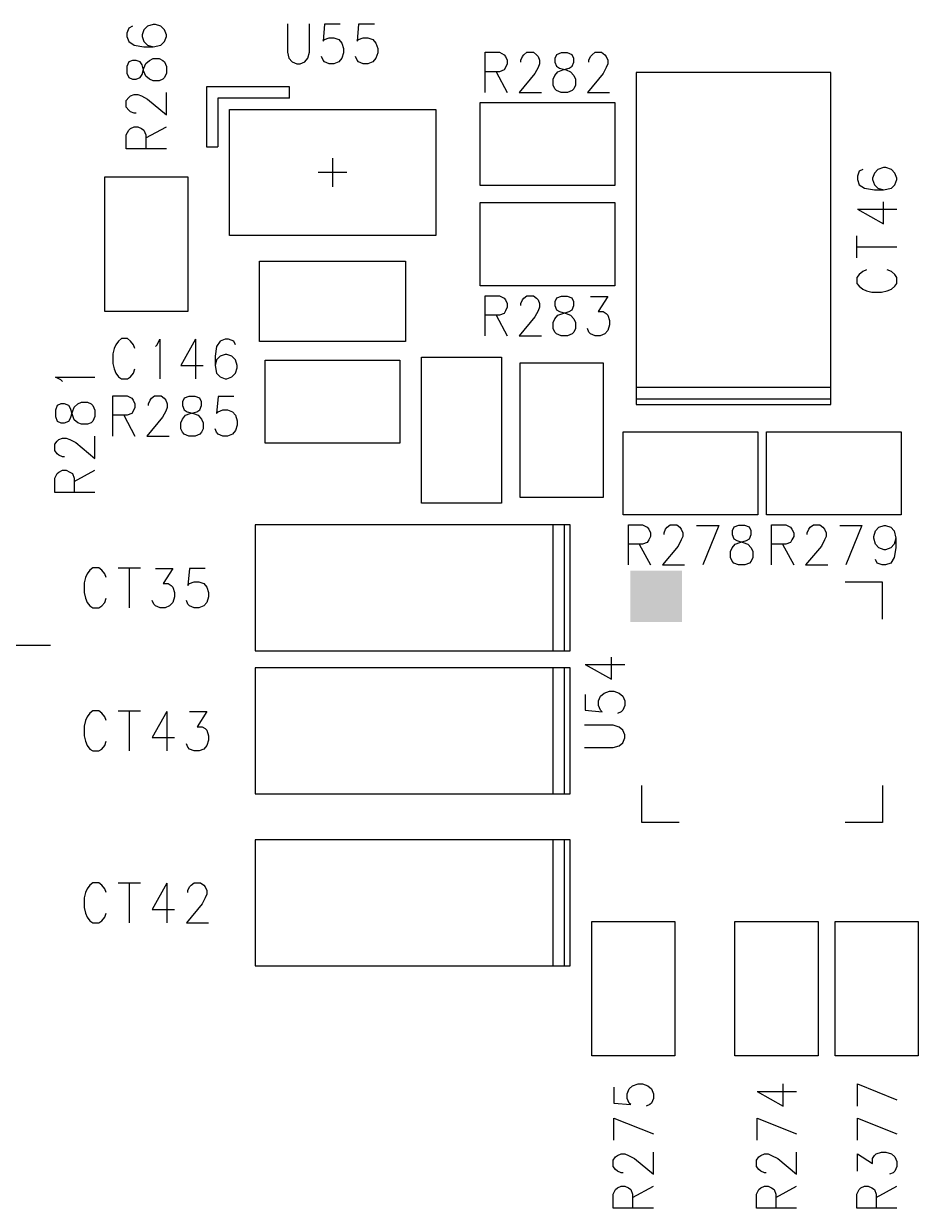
# Model space of a CAD drawing. Extents: x 295 to 953, y 10 to 290.
# Drawn here: x 628.99 to 654.76, y 162.41 to 196.54 of the extents above; entities that cross this region are included whole.
import ezdxf

# ---------------------------------------------------------------- set-up
doc = ezdxf.new("R2010")
doc.units = 0
doc.header["$LTSCALE"] = 5
doc.header["$MEASUREMENT"] = 0
doc.layers.add('13_C-SILK_GBR', color=7, linetype='CONTINUOUS')

msp = doc.modelspace()

# ---------------------------------------------------------------- linework, layer by layer
at = {"layer": '13_C-SILK_GBR'}
for p, q in [((632.019, 196.415), (631.968, 196.268)), ((631.968, 196.268), (631.968, 196.172)), ((632.125, 196.466), (632.019, 196.415)), ((632.458, 196.363), (632.405, 196.217)), ((632.562, 196.466), (632.458, 196.363)), ((632.721, 196.517), (632.562, 196.466)), ((632.79, 196.517), (632.721, 196.517)), ((632.948, 196.466), (632.79, 196.517)), ((633.052, 196.363), (632.948, 196.466)), ((633.105, 196.217), (633.052, 196.363)), ((636.59, 196.54), (636.59, 195.718)), ((637.227, 195.718), (637.227, 196.54)), ((637.661, 196.522), (637.616, 196.032)), ((638.113, 196.522), (637.661, 196.522)), ((638.642, 196.522), (638.598, 196.032)), ((639.095, 196.522), (638.642, 196.522)), ((631.968, 196.172), (632.019, 196.025)), ((632.019, 196.025), (632.178, 195.923)), ((632.178, 195.923), (632.458, 195.878)), ((632.405, 196.217), (632.405, 196.172)), ((632.405, 196.172), (632.458, 196.025)), ((632.458, 196.025), (632.562, 195.923)), ((632.562, 195.923), (632.721, 195.878)), ((632.721, 195.878), (632.948, 195.923)), ((632.948, 195.923), (633.052, 196.025)), ((633.052, 196.025), (633.105, 196.172)), ((633.105, 196.172), (633.105, 196.217)), ((637.616, 196.032), (637.661, 196.085)), ((637.661, 196.085), (637.794, 196.137)), ((637.794, 196.137), (637.928, 196.137)), ((637.928, 196.137), (638.068, 196.085)), ((638.068, 196.085), (638.157, 195.981)), ((638.157, 195.981), (638.209, 195.822)), ((638.598, 196.032), (638.642, 196.085)), ((638.642, 196.085), (638.776, 196.137)), ((638.776, 196.137), (638.91, 196.137)), ((638.91, 196.137), (639.05, 196.085)), ((639.05, 196.085), (639.139, 195.981)), ((639.139, 195.981), (639.19, 195.822)), ((632.458, 195.878), (632.721, 195.878)), ((636.59, 195.718), (636.634, 195.542)), ((637.176, 195.542), (637.227, 195.718)), ((637.616, 195.491), (637.572, 195.595)), ((638.209, 195.7), (638.157, 195.542)), ((638.209, 195.822), (638.209, 195.7)), ((638.598, 195.491), (638.553, 195.595)), ((639.19, 195.7), (639.139, 195.542)), ((639.19, 195.822), (639.19, 195.7)), ((642.286, 194.56), (642.286, 195.715)), ((642.286, 195.715), (642.695, 195.715)), ((642.695, 195.715), (642.829, 195.646)), ((642.829, 195.646), (642.873, 195.593)), ((642.873, 195.593), (642.924, 195.487)), ((643.312, 195.487), (643.357, 195.593)), ((643.357, 195.593), (643.401, 195.646)), ((643.401, 195.646), (643.49, 195.715)), ((643.49, 195.715), (643.677, 195.715)), ((643.677, 195.715), (643.766, 195.646)), ((643.766, 195.646), (643.81, 195.593)), ((643.81, 195.593), (643.855, 195.487)), ((644.338, 195.646), (644.294, 195.54)), ((644.472, 195.697), (644.338, 195.646)), ((644.658, 195.697), (644.472, 195.697)), ((644.792, 195.646), (644.658, 195.697)), ((644.837, 195.54), (644.792, 195.646)), ((645.275, 195.487), (645.32, 195.593)), ((645.32, 195.593), (645.365, 195.646)), ((645.365, 195.646), (645.454, 195.715)), ((645.454, 195.715), (645.64, 195.715)), ((645.64, 195.715), (645.729, 195.646)), ((645.729, 195.646), (645.774, 195.593)), ((645.774, 195.593), (645.818, 195.487)), ((632.019, 195.439), (631.968, 195.306)), ((631.968, 195.306), (631.968, 195.119)), ((632.125, 195.484), (632.019, 195.439)), ((632.231, 195.484), (632.125, 195.484)), ((632.353, 195.439), (632.231, 195.484)), ((632.405, 195.35), (632.353, 195.439)), ((632.458, 195.166), (632.405, 195.35)), ((632.405, 195.075), (632.458, 195.261)), ((632.458, 195.261), (632.509, 195.395)), ((632.509, 195.395), (632.615, 195.484)), ((632.615, 195.484), (632.721, 195.535)), ((632.721, 195.535), (632.896, 195.535)), ((632.896, 195.535), (632.999, 195.484)), ((632.999, 195.484), (633.052, 195.439)), ((633.052, 195.439), (633.105, 195.306)), ((633.105, 195.306), (633.105, 195.119)), ((636.634, 195.542), (636.724, 195.438)), ((636.724, 195.438), (636.864, 195.385)), ((636.864, 195.385), (636.953, 195.385)), ((636.953, 195.385), (637.087, 195.438)), ((637.087, 195.438), (637.176, 195.542)), ((637.661, 195.438), (637.616, 195.491)), ((637.794, 195.385), (637.661, 195.438)), ((637.928, 195.385), (637.794, 195.385)), ((638.068, 195.438), (637.928, 195.385)), ((638.157, 195.542), (638.068, 195.438)), ((638.642, 195.438), (638.598, 195.491)), ((638.776, 195.385), (638.642, 195.438)), ((638.91, 195.385), (638.776, 195.385)), ((639.05, 195.438), (638.91, 195.385)), ((639.139, 195.542), (639.05, 195.438)), ((642.873, 195.278), (642.829, 195.207)), ((642.924, 195.382), (642.873, 195.278)), ((642.924, 195.487), (642.924, 195.382)), ((643.312, 195.435), (643.312, 195.487)), ((643.81, 195.278), (643.721, 195.103)), ((643.855, 195.382), (643.81, 195.278)), ((643.855, 195.487), (643.855, 195.382)), ((644.294, 195.54), (644.294, 195.435)), ((644.294, 195.435), (644.338, 195.312)), ((644.338, 195.312), (644.427, 195.26)), ((644.427, 195.26), (644.614, 195.207)), ((644.518, 195.207), (644.703, 195.26)), ((644.703, 195.26), (644.792, 195.312)), ((644.792, 195.312), (644.837, 195.435)), ((644.837, 195.435), (644.837, 195.54)), ((645.275, 195.435), (645.275, 195.487)), ((645.774, 195.278), (645.685, 195.103)), ((645.818, 195.382), (645.774, 195.278)), ((645.818, 195.487), (645.818, 195.382)), ((631.968, 195.119), (632.019, 194.986)), ((632.019, 194.986), (632.125, 194.941)), ((632.125, 194.941), (632.231, 194.941)), ((632.231, 194.941), (632.353, 194.986)), ((632.353, 194.986), (632.405, 195.075)), ((632.509, 195.03), (632.458, 195.166)), ((632.615, 194.941), (632.509, 195.03)), ((632.721, 194.897), (632.615, 194.941)), ((632.896, 194.897), (632.721, 194.897)), ((632.999, 194.941), (632.896, 194.897)), ((633.052, 194.986), (632.999, 194.941)), ((633.105, 195.119), (633.052, 194.986)), ((642.695, 195.156), (642.286, 195.156)), ((642.599, 195.156), (642.924, 194.56)), ((642.829, 195.207), (642.695, 195.156)), ((643.721, 195.103), (643.267, 194.56)), ((644.249, 194.944), (644.294, 195.05)), ((644.249, 194.77), (644.249, 194.944)), ((644.294, 195.05), (644.383, 195.156)), ((644.383, 195.156), (644.518, 195.207)), ((644.614, 195.207), (644.747, 195.156)), ((644.747, 195.156), (644.837, 195.05)), ((644.837, 195.05), (644.888, 194.944)), ((644.888, 194.944), (644.888, 194.77)), ((645.685, 195.103), (645.231, 194.56)), ((652.245, 195.138), (646.635, 195.138)), ((646.635, 195.138), (646.635, 186.063)), ((652.245, 186.063), (652.245, 195.138)), ((633.105, 193.915), (633.105, 194.553)), ((636.653, 194.725), (634.26, 194.725)), ((634.26, 194.725), (634.26, 192.993)), ((636.653, 194.395), (636.653, 194.725)), ((643.267, 194.56), (643.906, 194.56)), ((644.294, 194.666), (644.249, 194.77)), ((644.338, 194.613), (644.294, 194.666)), ((644.472, 194.56), (644.338, 194.613)), ((644.658, 194.56), (644.472, 194.56)), ((644.792, 194.613), (644.658, 194.56)), ((644.837, 194.666), (644.792, 194.613)), ((644.888, 194.77), (644.837, 194.666)), ((645.231, 194.56), (645.869, 194.56)), ((631.95, 194.324), (632.019, 194.413)), ((631.95, 194.138), (631.95, 194.324)), ((632.019, 194.413), (632.072, 194.458)), ((632.072, 194.458), (632.178, 194.502)), ((632.178, 194.502), (632.283, 194.502)), ((632.283, 194.502), (632.387, 194.458)), ((632.387, 194.458), (632.562, 194.369)), ((632.562, 194.369), (633.105, 193.915)), ((636.653, 194.395), (634.59, 194.395)), ((634.59, 194.395), (634.59, 192.993)), ((642.139, 191.879), (642.139, 194.271)), ((642.139, 194.271), (646.016, 194.271)), ((646.016, 194.271), (646.016, 191.879)), ((632.019, 194.049), (631.95, 194.138)), ((632.072, 194.004), (632.019, 194.049)), ((632.178, 193.959), (632.072, 194.004)), ((632.231, 193.959), (632.178, 193.959)), ((634.92, 194.065), (640.86, 194.065)), ((634.92, 190.435), (634.92, 194.065)), ((640.86, 194.065), (640.86, 190.435)), ((632.072, 193.521), (632.178, 193.572)), ((632.178, 193.572), (632.283, 193.572)), ((632.283, 193.572), (632.387, 193.521)), ((632.509, 193.247), (633.105, 193.572)), ((631.95, 193.342), (632.019, 193.476)), ((631.95, 192.933), (631.95, 193.342)), ((632.019, 193.476), (632.072, 193.521)), ((632.387, 193.521), (632.458, 193.476)), ((632.458, 193.476), (632.509, 193.342)), ((632.509, 193.342), (632.509, 192.933)), ((633.105, 192.933), (631.95, 192.933)), ((634.26, 192.993), (634.59, 192.993)), ((637.89, 192.663), (637.89, 191.838)), ((638.303, 192.25), (637.478, 192.25)), ((653.057, 192.29), (653.006, 192.143)), ((653.162, 192.341), (653.057, 192.29)), ((653.496, 192.238), (653.443, 192.092)), ((653.6, 192.341), (653.496, 192.238)), ((653.758, 192.392), (653.6, 192.341)), ((653.827, 192.392), (653.758, 192.392)), ((653.986, 192.341), (653.827, 192.392)), ((654.09, 192.238), (653.986, 192.341)), ((654.143, 192.092), (654.09, 192.238)), ((631.331, 192.126), (633.724, 192.126)), ((631.331, 188.249), (631.331, 192.126)), ((633.724, 192.126), (633.724, 188.249)), ((646.016, 191.879), (642.139, 191.879)), ((653.006, 192.143), (653.006, 192.047)), ((653.006, 192.047), (653.057, 191.9)), ((653.057, 191.9), (653.215, 191.798)), ((653.443, 192.092), (653.443, 192.047)), ((653.443, 192.047), (653.496, 191.9)), ((653.496, 191.9), (653.6, 191.798)), ((653.986, 191.798), (654.09, 191.9)), ((654.09, 191.9), (654.143, 192.047)), ((654.143, 192.047), (654.143, 192.092)), ((653.215, 191.798), (653.496, 191.753)), ((653.496, 191.753), (653.758, 191.753)), ((653.6, 191.798), (653.758, 191.753)), ((653.758, 191.753), (653.986, 191.798)), ((642.139, 188.991), (642.139, 191.384)), ((642.139, 191.384), (646.016, 191.384)), ((646.016, 191.384), (646.016, 188.991)), ((653.006, 191.192), (653.758, 190.772)), ((653.006, 191.192), (654.143, 191.192)), ((653.758, 190.772), (653.758, 191.41)), ((640.86, 190.435), (634.92, 190.435)), ((652.988, 189.79), (652.988, 190.428)), ((652.988, 190.108), (654.143, 190.108)), ((635.786, 187.383), (635.786, 189.693)), ((635.786, 189.693), (639.994, 189.693)), ((639.994, 189.693), (639.994, 187.383)), ((653.268, 189.447), (653.162, 189.402)), ((653.986, 189.402), (653.862, 189.447)), ((653.057, 189.313), (652.988, 189.229)), ((652.988, 189.229), (652.988, 189.057)), ((653.162, 189.402), (653.057, 189.313)), ((654.09, 189.313), (653.986, 189.402)), ((654.143, 189.229), (654.09, 189.313)), ((654.143, 189.057), (654.143, 189.229)), ((646.016, 188.991), (642.139, 188.991)), ((652.988, 189.057), (653.057, 188.975)), ((653.057, 188.975), (653.162, 188.891)), ((653.162, 188.891), (653.268, 188.846)), ((653.268, 188.846), (653.425, 188.808)), ((653.425, 188.808), (653.705, 188.808)), ((653.705, 188.808), (653.862, 188.846)), ((653.862, 188.846), (653.986, 188.891)), ((653.986, 188.891), (654.09, 188.975)), ((654.09, 188.975), (654.143, 189.057)), ((642.286, 187.548), (642.286, 188.703)), ((642.286, 188.703), (642.695, 188.703)), ((642.695, 188.703), (642.829, 188.633)), ((642.829, 188.633), (642.873, 188.58)), ((642.873, 188.58), (642.924, 188.475)), ((642.924, 188.475), (642.924, 188.369)), ((643.312, 188.475), (643.357, 188.58)), ((643.312, 188.422), (643.312, 188.475)), ((643.357, 188.58), (643.401, 188.633)), ((643.401, 188.633), (643.49, 188.703)), ((643.49, 188.703), (643.677, 188.703)), ((643.677, 188.703), (643.766, 188.633)), ((643.766, 188.633), (643.81, 188.58)), ((643.81, 188.58), (643.855, 188.475)), ((643.855, 188.475), (643.855, 188.369)), ((644.338, 188.633), (644.294, 188.528)), ((644.294, 188.528), (644.294, 188.422)), ((644.294, 188.422), (644.338, 188.3)), ((644.472, 188.684), (644.338, 188.633)), ((644.658, 188.684), (644.472, 188.684)), ((644.792, 188.633), (644.658, 188.684)), ((644.837, 188.528), (644.792, 188.633)), ((644.792, 188.3), (644.837, 188.422)), ((644.837, 188.422), (644.837, 188.528)), ((645.32, 188.684), (645.818, 188.684)), ((645.818, 188.684), (645.544, 188.247)), ((633.724, 188.249), (631.331, 188.249)), ((642.695, 188.143), (642.286, 188.143)), ((642.599, 188.143), (642.924, 187.548)), ((642.829, 188.194), (642.695, 188.143)), ((642.873, 188.265), (642.829, 188.194)), ((642.924, 188.369), (642.873, 188.265)), ((643.721, 188.09), (643.267, 187.548)), ((643.81, 188.265), (643.721, 188.09)), ((643.855, 188.369), (643.81, 188.265)), ((644.294, 188.038), (644.383, 188.143)), ((644.338, 188.3), (644.427, 188.247)), ((644.383, 188.143), (644.518, 188.194)), ((644.427, 188.247), (644.614, 188.194)), ((644.518, 188.194), (644.703, 188.247)), ((644.614, 188.194), (644.747, 188.143)), ((644.703, 188.247), (644.792, 188.3)), ((644.747, 188.143), (644.837, 188.038)), ((645.544, 188.247), (645.685, 188.247)), ((645.685, 188.247), (645.774, 188.194)), ((645.774, 188.194), (645.818, 188.143)), ((645.818, 188.143), (645.869, 187.985)), ((644.249, 187.932), (644.294, 188.038)), ((644.249, 187.757), (644.249, 187.932)), ((644.294, 187.653), (644.249, 187.757)), ((644.837, 188.038), (644.888, 187.932)), ((644.888, 187.757), (644.837, 187.653)), ((644.888, 187.932), (644.888, 187.757)), ((645.275, 187.653), (645.231, 187.757)), ((645.869, 187.863), (645.818, 187.704)), ((645.869, 187.985), (645.869, 187.863)), ((631.727, 187.396), (631.643, 187.29)), ((631.81, 187.465), (631.727, 187.396)), ((631.981, 187.465), (631.81, 187.465)), ((632.066, 187.396), (631.981, 187.465)), ((632.155, 187.29), (632.066, 187.396)), ((632.843, 187.29), (632.919, 187.447)), ((632.919, 187.447), (632.919, 186.31)), ((633.945, 187.447), (633.524, 186.694)), ((633.945, 187.447), (633.945, 186.31)), ((634.653, 187.396), (634.55, 187.237)), ((634.8, 187.447), (634.653, 187.396)), ((634.895, 187.447), (634.8, 187.447)), ((635.042, 187.396), (634.895, 187.447)), ((635.093, 187.29), (635.042, 187.396)), ((643.267, 187.548), (643.906, 187.548)), ((644.338, 187.6), (644.294, 187.653)), ((644.472, 187.548), (644.338, 187.6)), ((644.658, 187.548), (644.472, 187.548)), ((644.792, 187.6), (644.658, 187.548)), ((644.837, 187.653), (644.792, 187.6)), ((645.32, 187.6), (645.275, 187.653)), ((645.454, 187.548), (645.32, 187.6)), ((645.596, 187.548), (645.454, 187.548)), ((645.729, 187.6), (645.596, 187.548)), ((645.818, 187.704), (645.729, 187.6)), ((631.599, 187.185), (631.561, 187.028)), ((631.643, 187.29), (631.599, 187.185)), ((632.199, 187.185), (632.155, 187.29)), ((632.792, 187.237), (632.843, 187.29)), ((634.55, 187.237), (634.506, 186.957)), ((639.994, 187.383), (635.786, 187.383)), ((631.561, 187.028), (631.561, 186.747)), ((631.561, 186.747), (631.599, 186.591)), ((634.506, 186.957), (634.506, 186.694)), ((634.55, 186.853), (634.506, 186.694)), ((634.653, 186.957), (634.55, 186.853)), ((634.8, 187.01), (634.653, 186.957)), ((634.844, 187.01), (634.8, 187.01)), ((634.991, 186.957), (634.844, 187.01)), ((635.093, 186.853), (634.991, 186.957)), ((635.144, 186.694), (635.093, 186.853)), ((635.951, 184.454), (635.951, 186.846)), ((635.951, 186.846), (639.829, 186.846)), ((639.829, 186.846), (639.829, 184.454)), ((640.448, 182.721), (640.448, 186.929)), ((640.448, 186.929), (642.758, 186.929)), ((642.758, 186.929), (642.758, 182.721)), ((643.294, 182.886), (643.294, 186.764)), ((643.294, 186.764), (645.686, 186.764)), ((645.686, 186.764), (645.686, 182.886)), ((631.599, 186.591), (631.643, 186.467)), ((631.643, 186.467), (631.727, 186.363)), ((631.727, 186.363), (631.81, 186.31)), ((631.981, 186.31), (632.066, 186.363)), ((632.066, 186.363), (632.155, 186.467)), ((632.155, 186.467), (632.199, 186.591)), ((633.524, 186.694), (634.163, 186.694)), ((634.506, 186.694), (634.55, 186.467)), ((634.55, 186.467), (634.653, 186.363)), ((634.653, 186.363), (634.8, 186.31)), ((634.844, 186.31), (634.991, 186.363)), ((634.991, 186.363), (635.093, 186.467)), ((635.093, 186.467), (635.144, 186.625)), ((635.144, 186.625), (635.144, 186.694)), ((630.062, 186.279), (629.906, 186.355)), ((629.906, 186.355), (631.043, 186.355)), ((630.115, 186.228), (630.062, 186.279)), ((631.81, 186.31), (631.981, 186.31)), ((634.8, 186.31), (634.844, 186.31)), ((646.635, 186.063), (652.245, 186.063)), ((646.635, 186.063), (646.635, 185.568)), ((652.245, 185.733), (652.245, 186.063)), ((631.561, 184.66), (631.561, 185.815)), ((631.561, 185.815), (631.97, 185.815)), ((631.97, 185.815), (632.104, 185.746)), ((632.104, 185.746), (632.148, 185.693)), ((632.148, 185.693), (632.199, 185.587)), ((632.587, 185.587), (632.632, 185.693)), ((632.632, 185.693), (632.676, 185.746)), ((632.676, 185.746), (632.765, 185.815)), ((632.765, 185.815), (632.952, 185.815)), ((632.952, 185.815), (633.041, 185.746)), ((633.041, 185.746), (633.085, 185.693)), ((633.085, 185.693), (633.13, 185.587)), ((633.613, 185.746), (633.569, 185.64)), ((633.747, 185.797), (633.613, 185.746)), ((633.933, 185.797), (633.747, 185.797)), ((634.067, 185.746), (633.933, 185.797)), ((634.112, 185.64), (634.067, 185.746)), ((634.595, 185.797), (634.55, 185.307)), ((635.049, 185.797), (634.595, 185.797)), ((646.635, 185.898), (646.635, 185.733)), ((646.635, 185.733), (652.245, 185.733)), ((646.635, 185.733), (646.635, 185.568)), ((652.245, 185.568), (652.245, 185.733)), ((629.957, 185.539), (629.906, 185.406)), ((629.906, 185.406), (629.906, 185.219)), ((630.062, 185.584), (629.957, 185.539)), ((630.168, 185.584), (630.062, 185.584)), ((630.29, 185.539), (630.168, 185.584)), ((630.343, 185.45), (630.29, 185.539)), ((630.396, 185.266), (630.343, 185.45)), ((630.343, 185.175), (630.396, 185.361)), ((630.396, 185.361), (630.447, 185.495)), ((630.447, 185.495), (630.553, 185.584)), ((630.553, 185.584), (630.658, 185.635)), ((630.658, 185.635), (630.833, 185.635)), ((630.833, 185.635), (630.937, 185.584)), ((630.937, 185.584), (630.99, 185.539)), ((630.99, 185.539), (631.043, 185.406)), ((631.043, 185.406), (631.043, 185.219)), ((632.148, 185.378), (632.104, 185.307)), ((632.199, 185.482), (632.148, 185.378)), ((632.199, 185.587), (632.199, 185.482)), ((632.587, 185.535), (632.587, 185.587)), ((633.085, 185.378), (632.996, 185.203)), ((633.13, 185.482), (633.085, 185.378)), ((633.13, 185.587), (633.13, 185.482)), ((633.569, 185.64), (633.569, 185.535)), ((633.569, 185.535), (633.613, 185.412)), ((633.613, 185.412), (633.702, 185.36)), ((633.702, 185.36), (633.889, 185.307)), ((633.793, 185.307), (633.978, 185.36)), ((633.978, 185.36), (634.067, 185.412)), ((634.067, 185.412), (634.112, 185.535)), ((634.112, 185.535), (634.112, 185.64)), ((634.55, 185.307), (634.595, 185.36)), ((634.595, 185.36), (634.729, 185.412)), ((634.729, 185.412), (634.864, 185.412)), ((634.864, 185.412), (635.004, 185.36)), ((635.004, 185.36), (635.093, 185.256)), ((646.635, 185.568), (652.245, 185.568)), ((629.906, 185.219), (629.957, 185.086)), ((629.957, 185.086), (630.062, 185.041)), ((630.062, 185.041), (630.168, 185.041)), ((630.168, 185.041), (630.29, 185.086)), ((630.29, 185.086), (630.343, 185.175)), ((630.447, 185.13), (630.396, 185.266)), ((630.553, 185.041), (630.447, 185.13)), ((630.658, 184.997), (630.553, 185.041)), ((630.833, 184.997), (630.658, 184.997)), ((630.937, 185.041), (630.833, 184.997)), ((630.99, 185.086), (630.937, 185.041)), ((631.043, 185.219), (630.99, 185.086)), ((631.97, 185.256), (631.561, 185.256)), ((631.874, 185.256), (632.199, 184.66)), ((632.104, 185.307), (631.97, 185.256)), ((632.996, 185.203), (632.542, 184.66)), ((633.524, 185.044), (633.569, 185.15)), ((633.524, 184.87), (633.524, 185.044)), ((633.569, 185.15), (633.658, 185.256)), ((633.658, 185.256), (633.793, 185.307)), ((633.889, 185.307), (634.022, 185.256)), ((634.022, 185.256), (634.112, 185.15)), ((634.112, 185.15), (634.163, 185.044)), ((634.163, 185.044), (634.163, 184.87)), ((635.093, 185.256), (635.144, 185.097)), ((635.144, 185.097), (635.144, 184.975)), ((632.542, 184.66), (633.181, 184.66)), ((633.569, 184.766), (633.524, 184.87)), ((633.613, 184.713), (633.569, 184.766)), ((633.747, 184.66), (633.613, 184.713)), ((633.933, 184.66), (633.747, 184.66)), ((634.067, 184.713), (633.933, 184.66)), ((634.112, 184.766), (634.067, 184.713)), ((634.163, 184.87), (634.112, 184.766)), ((634.55, 184.766), (634.506, 184.87)), ((634.595, 184.713), (634.55, 184.766)), ((634.729, 184.66), (634.595, 184.713)), ((634.864, 184.66), (634.729, 184.66)), ((635.004, 184.713), (634.864, 184.66)), ((635.093, 184.817), (635.004, 184.713)), ((635.144, 184.975), (635.093, 184.817)), ((646.264, 182.391), (646.264, 184.784)), ((646.264, 184.784), (650.141, 184.784)), ((650.141, 184.784), (650.141, 182.391)), ((650.389, 182.391), (650.389, 184.784)), ((650.389, 184.784), (654.266, 184.784)), ((654.266, 184.784), (654.266, 182.391)), ((629.888, 184.424), (629.957, 184.513)), ((629.888, 184.238), (629.888, 184.424)), ((629.957, 184.513), (630.01, 184.558)), ((630.01, 184.558), (630.115, 184.602)), ((630.115, 184.602), (630.221, 184.602)), ((630.221, 184.602), (630.325, 184.558)), ((630.325, 184.558), (630.5, 184.469)), ((630.5, 184.469), (631.043, 184.015)), ((631.043, 184.015), (631.043, 184.653)), ((639.829, 184.454), (635.951, 184.454)), ((629.957, 184.149), (629.888, 184.238)), ((630.01, 184.104), (629.957, 184.149)), ((630.115, 184.059), (630.01, 184.104)), ((630.168, 184.059), (630.115, 184.059)), ((630.01, 183.621), (630.115, 183.672)), ((630.115, 183.672), (630.221, 183.672)), ((630.221, 183.672), (630.325, 183.621)), ((630.447, 183.347), (631.043, 183.672)), ((629.888, 183.442), (629.957, 183.576)), ((629.888, 183.033), (629.888, 183.442)), ((629.957, 183.576), (630.01, 183.621)), ((630.325, 183.621), (630.396, 183.576)), ((630.396, 183.576), (630.447, 183.442)), ((630.447, 183.442), (630.447, 183.033)), ((631.043, 183.033), (629.888, 183.033)), ((642.758, 182.721), (640.448, 182.721)), ((645.686, 182.886), (643.294, 182.886)), ((650.141, 182.391), (646.264, 182.391)), ((654.266, 182.391), (650.389, 182.391)), ((644.243, 182.103), (635.663, 182.103)), ((635.663, 182.103), (635.663, 178.473)), ((644.573, 182.103), (644.243, 182.103)), ((644.243, 178.473), (644.243, 182.103)), ((644.738, 182.103), (644.573, 182.103)), ((644.573, 178.473), (644.573, 182.103)), ((644.738, 178.473), (644.738, 182.103)), ((646.411, 180.948), (646.411, 182.103)), ((646.411, 182.103), (646.82, 182.103)), ((646.82, 182.103), (646.954, 182.033)), ((646.954, 182.033), (646.998, 181.98)), ((646.998, 181.98), (647.049, 181.875)), ((647.437, 181.875), (647.482, 181.98)), ((647.482, 181.98), (647.526, 182.033)), ((647.526, 182.033), (647.615, 182.103)), ((647.615, 182.103), (647.802, 182.103)), ((647.802, 182.103), (647.891, 182.033)), ((647.891, 182.033), (647.935, 181.98)), ((647.935, 181.98), (647.98, 181.875)), ((648.374, 182.084), (649.013, 182.084)), ((649.013, 182.084), (648.552, 180.948)), ((649.445, 182.033), (649.4, 181.928)), ((649.4, 181.928), (649.4, 181.822)), ((649.579, 182.084), (649.445, 182.033)), ((649.765, 182.084), (649.579, 182.084)), ((649.899, 182.033), (649.765, 182.084)), ((649.943, 181.928), (649.899, 182.033)), ((649.943, 181.822), (649.943, 181.928)), ((650.536, 180.948), (650.536, 182.103)), ((650.536, 182.103), (650.945, 182.103)), ((650.945, 182.103), (651.079, 182.033)), ((651.079, 182.033), (651.123, 181.98)), ((651.123, 181.98), (651.174, 181.875)), ((651.562, 181.875), (651.607, 181.98)), ((651.607, 181.98), (651.651, 182.033)), ((651.651, 182.033), (651.74, 182.103)), ((651.74, 182.103), (651.927, 182.103)), ((651.927, 182.103), (652.016, 182.033)), ((652.016, 182.033), (652.06, 181.98)), ((652.06, 181.98), (652.105, 181.875)), ((652.499, 182.084), (653.138, 182.084)), ((653.138, 182.084), (652.677, 180.948)), ((653.481, 181.769), (653.525, 181.928)), ((653.525, 181.928), (653.628, 182.033)), ((653.628, 182.033), (653.775, 182.084)), ((653.775, 182.084), (653.819, 182.084)), ((653.819, 182.084), (653.973, 182.033)), ((653.973, 182.033), (654.068, 181.928)), ((654.068, 181.928), (654.119, 181.718)), ((646.954, 181.594), (646.82, 181.543)), ((646.998, 181.665), (646.954, 181.594)), ((647.049, 181.769), (646.998, 181.665)), ((647.049, 181.875), (647.049, 181.769)), ((647.437, 181.822), (647.437, 181.875)), ((647.935, 181.665), (647.846, 181.49)), ((647.98, 181.769), (647.935, 181.665)), ((647.98, 181.875), (647.98, 181.769)), ((649.4, 181.822), (649.445, 181.7)), ((649.445, 181.7), (649.534, 181.647)), ((649.49, 181.543), (649.625, 181.594)), ((649.534, 181.647), (649.721, 181.594)), ((649.625, 181.594), (649.81, 181.647)), ((649.721, 181.594), (649.854, 181.543)), ((649.81, 181.647), (649.899, 181.7)), ((649.899, 181.7), (649.943, 181.822)), ((651.079, 181.594), (650.945, 181.543)), ((651.123, 181.665), (651.079, 181.594)), ((651.174, 181.769), (651.123, 181.665)), ((651.174, 181.875), (651.174, 181.769)), ((651.562, 181.822), (651.562, 181.875)), ((652.06, 181.665), (651.971, 181.49)), ((652.105, 181.769), (652.06, 181.665)), ((652.105, 181.875), (652.105, 181.769)), ((653.481, 181.718), (653.481, 181.769)), ((653.525, 181.543), (653.481, 181.718)), ((654.119, 181.718), (654.068, 181.543)), ((654.119, 181.718), (654.119, 181.438)), ((646.82, 181.543), (646.411, 181.543)), ((646.724, 181.543), (647.049, 180.948)), ((647.846, 181.49), (647.392, 180.948)), ((649.356, 181.332), (649.4, 181.438)), ((649.356, 181.157), (649.356, 181.332)), ((649.4, 181.438), (649.49, 181.543)), ((649.854, 181.543), (649.943, 181.438)), ((649.943, 181.438), (649.994, 181.332)), ((649.994, 181.332), (649.994, 181.157)), ((650.945, 181.543), (650.536, 181.543)), ((650.849, 181.543), (651.174, 180.948)), ((651.971, 181.49), (651.517, 180.948)), ((653.628, 181.438), (653.525, 181.543)), ((653.775, 181.385), (653.628, 181.438)), ((653.819, 181.385), (653.775, 181.385)), ((653.973, 181.438), (653.819, 181.385)), ((654.068, 181.543), (653.973, 181.438)), ((654.119, 181.438), (654.068, 181.157)), ((647.392, 180.948), (648.031, 180.948)), ((649.4, 181.053), (649.356, 181.157)), ((649.445, 181), (649.4, 181.053)), ((649.579, 180.948), (649.445, 181)), ((649.765, 180.948), (649.579, 180.948)), ((649.899, 181), (649.765, 180.948)), ((649.943, 181.053), (649.899, 181)), ((649.994, 181.157), (649.943, 181.053)), ((651.517, 180.948), (652.156, 180.948)), ((653.577, 181), (653.525, 181.104)), ((653.723, 180.948), (653.577, 181)), ((653.819, 180.948), (653.723, 180.948)), ((653.973, 181), (653.819, 180.948)), ((654.068, 181.157), (653.973, 181)), ((630.774, 180.585), (630.736, 180.428)), ((630.818, 180.69), (630.774, 180.585)), ((630.902, 180.796), (630.818, 180.69)), ((630.985, 180.865), (630.902, 180.796)), ((631.156, 180.865), (630.985, 180.865)), ((631.241, 180.796), (631.156, 180.865)), ((631.33, 180.69), (631.241, 180.796)), ((631.374, 180.585), (631.33, 180.69)), ((631.717, 180.865), (632.356, 180.865)), ((632.036, 180.865), (632.036, 179.71)), ((632.788, 180.847), (633.287, 180.847)), ((633.287, 180.847), (633.013, 180.41)), ((633.77, 180.847), (633.725, 180.357)), ((634.224, 180.847), (633.77, 180.847)), ((630.736, 180.428), (630.736, 180.147)), ((633.013, 180.41), (633.153, 180.41)), ((633.153, 180.41), (633.242, 180.357)), ((633.242, 180.357), (633.287, 180.306)), ((633.287, 180.306), (633.338, 180.147)), ((633.725, 180.357), (633.77, 180.41)), ((633.77, 180.41), (633.904, 180.462)), ((633.904, 180.462), (634.039, 180.462)), ((634.039, 180.462), (634.179, 180.41)), ((634.179, 180.41), (634.268, 180.306)), ((634.268, 180.306), (634.319, 180.147)), ((653.73, 180.453), (652.658, 180.453)), ((653.73, 179.38), (653.73, 180.453)), ((630.736, 180.147), (630.774, 179.991)), ((630.774, 179.991), (630.818, 179.867)), ((631.33, 179.867), (631.374, 179.991)), ((632.744, 179.816), (632.699, 179.92)), ((633.338, 180.025), (633.287, 179.867)), ((633.338, 180.147), (633.338, 180.025)), ((633.725, 179.816), (633.681, 179.92)), ((634.319, 180.025), (634.268, 179.867)), ((634.319, 180.147), (634.319, 180.025)), ((630.818, 179.867), (630.902, 179.763)), ((630.902, 179.763), (630.985, 179.71)), ((630.985, 179.71), (631.156, 179.71)), ((631.156, 179.71), (631.241, 179.763)), ((631.241, 179.763), (631.33, 179.867)), ((632.788, 179.763), (632.744, 179.816)), ((632.922, 179.71), (632.788, 179.763)), ((633.064, 179.71), (632.922, 179.71)), ((633.197, 179.763), (633.064, 179.71)), ((633.287, 179.867), (633.197, 179.763)), ((633.77, 179.763), (633.725, 179.816)), ((633.904, 179.71), (633.77, 179.763)), ((634.039, 179.71), (633.904, 179.71)), ((634.179, 179.763), (634.039, 179.71)), ((634.268, 179.867), (634.179, 179.763)), ((628.691, 178.638), (629.764, 178.638)), ((635.663, 178.473), (644.243, 178.473)), ((644.243, 178.473), (644.573, 178.473)), ((644.573, 178.473), (644.738, 178.473)), ((645.921, 177.651), (645.921, 178.288)), ((644.243, 177.978), (635.663, 177.978)), ((635.663, 177.978), (635.663, 174.348)), ((644.573, 177.978), (644.243, 177.978)), ((644.243, 174.348), (644.243, 177.978)), ((644.738, 177.978), (644.573, 177.978)), ((644.573, 174.348), (644.573, 177.978)), ((644.738, 174.348), (644.738, 177.978)), ((645.168, 178.072), (645.921, 177.651)), ((645.168, 178.072), (646.305, 178.072)), ((645.168, 177.21), (645.168, 176.758)), ((645.553, 177.025), (645.605, 177.166)), ((645.605, 177.166), (645.709, 177.255)), ((645.709, 177.255), (645.868, 177.306)), ((645.868, 177.306), (645.99, 177.306)), ((645.99, 177.306), (646.148, 177.255)), ((646.148, 177.255), (646.252, 177.166)), ((646.252, 177.166), (646.305, 177.025)), ((645.553, 176.892), (645.553, 177.025)), ((645.605, 176.758), (645.553, 176.892)), ((646.305, 176.892), (646.252, 176.758)), ((646.305, 177.025), (646.305, 176.892)), ((630.818, 176.565), (630.774, 176.46)), ((630.902, 176.671), (630.818, 176.565)), ((630.985, 176.74), (630.902, 176.671)), ((631.156, 176.74), (630.985, 176.74)), ((631.241, 176.671), (631.156, 176.74)), ((631.33, 176.565), (631.241, 176.671)), ((631.374, 176.46), (631.33, 176.565)), ((631.717, 176.74), (632.356, 176.74)), ((632.036, 176.74), (632.036, 175.585)), ((633.12, 176.722), (632.699, 175.969)), ((633.12, 176.722), (633.12, 175.585)), ((633.77, 176.722), (634.268, 176.722)), ((634.268, 176.722), (633.994, 176.285)), ((645.168, 176.758), (645.658, 176.714)), ((645.658, 176.714), (645.605, 176.758)), ((646.199, 176.714), (646.096, 176.669)), ((646.252, 176.758), (646.199, 176.714)), ((630.774, 176.46), (630.736, 176.303)), ((630.736, 176.303), (630.736, 176.022)), ((633.994, 176.285), (634.135, 176.285)), ((634.135, 176.285), (634.224, 176.232)), ((634.224, 176.232), (634.268, 176.181)), ((634.268, 176.181), (634.319, 176.022)), ((645.972, 176.324), (645.15, 176.324)), ((646.148, 176.273), (645.972, 176.324)), ((646.252, 176.184), (646.148, 176.273)), ((646.305, 176.05), (646.252, 176.184)), ((630.736, 176.022), (630.774, 175.866)), ((630.774, 175.866), (630.818, 175.742)), ((631.33, 175.742), (631.374, 175.866)), ((632.699, 175.969), (633.338, 175.969)), ((633.725, 175.691), (633.681, 175.795)), ((634.319, 175.9), (634.268, 175.742)), ((634.319, 176.022), (634.319, 175.9)), ((646.148, 175.732), (646.252, 175.821)), ((646.252, 175.821), (646.305, 175.961)), ((646.305, 175.961), (646.305, 176.05)), ((630.818, 175.742), (630.902, 175.638)), ((630.902, 175.638), (630.985, 175.585)), ((630.985, 175.585), (631.156, 175.585)), ((631.156, 175.585), (631.241, 175.638)), ((631.241, 175.638), (631.33, 175.742)), ((633.77, 175.638), (633.725, 175.691)), ((633.904, 175.585), (633.77, 175.638)), ((634.046, 175.585), (633.904, 175.585)), ((634.179, 175.638), (634.046, 175.585)), ((634.268, 175.742), (634.179, 175.638)), ((645.15, 175.687), (645.972, 175.687)), ((645.972, 175.687), (646.148, 175.732)), ((646.8, 173.523), (646.8, 174.595)), ((653.73, 174.595), (653.73, 173.523)), ((635.663, 174.348), (644.243, 174.348)), ((644.243, 174.348), (644.573, 174.348)), ((644.573, 174.348), (644.738, 174.348)), ((647.873, 173.523), (646.8, 173.523)), ((653.73, 173.523), (652.658, 173.523)), ((644.243, 173.028), (635.663, 173.028)), ((635.663, 173.028), (635.663, 169.398)), ((644.573, 173.028), (644.243, 173.028)), ((644.243, 169.398), (644.243, 173.028)), ((644.738, 173.028), (644.573, 173.028)), ((644.573, 169.398), (644.573, 173.028)), ((644.738, 169.398), (644.738, 173.028)), ((630.902, 171.721), (630.818, 171.615)), ((630.985, 171.79), (630.902, 171.721)), ((631.156, 171.79), (630.985, 171.79)), ((631.241, 171.721), (631.156, 171.79)), ((631.33, 171.615), (631.241, 171.721)), ((631.717, 171.79), (632.356, 171.79)), ((632.036, 171.79), (632.036, 170.635)), ((633.12, 171.772), (632.699, 171.019)), ((633.12, 171.772), (633.12, 170.635)), ((633.77, 171.668), (633.815, 171.721)), ((633.815, 171.721), (633.904, 171.79)), ((633.904, 171.79), (634.09, 171.79)), ((634.09, 171.79), (634.179, 171.721)), ((634.179, 171.721), (634.224, 171.668)), ((630.774, 171.51), (630.736, 171.353)), ((630.736, 171.353), (630.736, 171.072)), ((630.818, 171.615), (630.774, 171.51)), ((631.374, 171.51), (631.33, 171.615)), ((633.725, 171.562), (633.77, 171.668)), ((633.725, 171.51), (633.725, 171.562)), ((634.224, 171.353), (634.135, 171.178)), ((634.224, 171.668), (634.268, 171.562)), ((634.268, 171.457), (634.224, 171.353)), ((634.268, 171.562), (634.268, 171.457)), ((630.736, 171.072), (630.774, 170.916)), ((632.699, 171.019), (633.338, 171.019)), ((634.135, 171.178), (633.681, 170.635)), ((630.774, 170.916), (630.818, 170.792)), ((630.818, 170.792), (630.902, 170.688)), ((630.902, 170.688), (630.985, 170.635)), ((631.156, 170.635), (631.241, 170.688)), ((631.241, 170.688), (631.33, 170.792)), ((631.33, 170.792), (631.374, 170.916)), ((645.356, 166.799), (645.356, 170.676)), ((645.356, 170.676), (647.749, 170.676)), ((647.749, 170.676), (647.749, 166.799)), ((649.481, 166.799), (649.481, 170.676)), ((649.481, 170.676), (651.874, 170.676)), ((651.874, 170.676), (651.874, 166.799)), ((652.369, 166.799), (652.369, 170.676)), ((652.369, 170.676), (654.761, 170.676)), ((654.761, 170.676), (654.761, 166.799)), ((630.985, 170.635), (631.156, 170.635)), ((633.681, 170.635), (634.319, 170.635)), ((635.663, 169.398), (644.243, 169.398)), ((644.243, 169.398), (644.573, 169.398)), ((644.573, 169.398), (644.738, 169.398)), ((647.749, 166.799), (645.356, 166.799)), ((651.874, 166.799), (649.481, 166.799)), ((654.761, 166.799), (652.369, 166.799)), ((645.993, 165.896), (645.993, 165.442)), ((646.43, 165.852), (646.534, 165.941)), ((646.534, 165.941), (646.693, 165.992)), ((646.693, 165.992), (646.815, 165.992)), ((646.815, 165.992), (646.973, 165.941)), ((646.973, 165.941), (647.077, 165.852)), ((650.871, 165.353), (650.871, 165.992)), ((653.006, 165.353), (653.006, 165.992)), ((653.006, 165.992), (654.143, 165.532)), ((646.378, 165.711), (646.43, 165.852)), ((646.378, 165.576), (646.378, 165.711)), ((646.43, 165.442), (646.378, 165.576)), ((647.077, 165.852), (647.13, 165.711)), ((647.13, 165.576), (647.077, 165.442)), ((647.13, 165.711), (647.13, 165.576)), ((650.118, 165.774), (650.871, 165.353)), ((650.118, 165.774), (651.255, 165.774)), ((645.993, 165.442), (646.483, 165.398)), ((646.483, 165.398), (646.43, 165.442)), ((647.024, 165.398), (646.921, 165.353)), ((647.077, 165.442), (647.024, 165.398)), ((645.993, 164.372), (645.993, 165.01)), ((645.993, 165.01), (647.13, 164.55)), ((650.118, 164.372), (650.118, 165.01)), ((650.118, 165.01), (651.255, 164.55)), ((653.006, 164.372), (653.006, 165.01)), ((653.006, 165.01), (654.143, 164.55)), ((645.975, 163.799), (646.044, 163.888)), ((646.044, 163.888), (646.097, 163.933)), ((646.097, 163.933), (646.203, 163.977)), ((646.203, 163.977), (646.308, 163.977)), ((646.308, 163.977), (646.412, 163.933)), ((646.412, 163.933), (646.587, 163.844)), ((646.587, 163.844), (647.13, 163.39)), ((647.13, 163.39), (647.13, 164.028)), ((650.1, 163.799), (650.169, 163.888)), ((650.169, 163.888), (650.222, 163.933)), ((650.222, 163.933), (650.328, 163.977)), ((650.328, 163.977), (650.433, 163.977)), ((650.433, 163.977), (650.537, 163.933)), ((650.537, 163.933), (650.712, 163.844)), ((650.712, 163.844), (651.255, 163.39)), ((651.255, 163.39), (651.255, 164.028)), ((653.006, 163.479), (653.006, 163.977)), ((653.006, 163.977), (653.443, 163.703)), ((653.443, 163.844), (653.496, 163.933)), ((653.443, 163.703), (653.443, 163.844)), ((653.496, 163.933), (653.547, 163.977)), ((653.547, 163.977), (653.705, 164.028)), ((653.705, 164.028), (653.827, 164.028)), ((653.827, 164.028), (653.986, 163.977)), ((653.986, 163.977), (654.09, 163.888)), ((654.09, 163.888), (654.143, 163.755)), ((645.975, 163.613), (645.975, 163.799)), ((646.044, 163.524), (645.975, 163.613)), ((646.097, 163.479), (646.044, 163.524)), ((650.1, 163.613), (650.1, 163.799)), ((650.169, 163.524), (650.1, 163.613)), ((650.222, 163.479), (650.169, 163.524)), ((654.143, 163.613), (654.09, 163.479)), ((654.143, 163.755), (654.143, 163.613)), ((646.203, 163.434), (646.097, 163.479)), ((646.256, 163.434), (646.203, 163.434)), ((650.328, 163.434), (650.222, 163.479)), ((650.381, 163.434), (650.328, 163.434)), ((654.037, 163.434), (653.933, 163.39)), ((654.09, 163.479), (654.037, 163.434)), ((645.975, 162.817), (646.044, 162.951)), ((645.975, 162.408), (645.975, 162.817)), ((646.044, 162.951), (646.097, 162.996)), ((646.097, 162.996), (646.203, 163.047)), ((646.203, 163.047), (646.308, 163.047)), ((646.308, 163.047), (646.412, 162.996)), ((646.412, 162.996), (646.483, 162.951)), ((646.483, 162.951), (646.534, 162.817)), ((646.534, 162.722), (647.13, 163.047)), ((646.534, 162.817), (646.534, 162.408)), ((650.1, 162.817), (650.169, 162.951)), ((650.1, 162.408), (650.1, 162.817)), ((650.169, 162.951), (650.222, 162.996)), ((650.222, 162.996), (650.328, 163.047)), ((650.328, 163.047), (650.433, 163.047)), ((650.433, 163.047), (650.537, 162.996)), ((650.537, 162.996), (650.608, 162.951)), ((650.608, 162.951), (650.659, 162.817)), ((650.659, 162.722), (651.255, 163.047)), ((650.659, 162.817), (650.659, 162.408)), ((652.988, 162.817), (653.057, 162.951)), ((652.988, 162.408), (652.988, 162.817)), ((653.057, 162.951), (653.11, 162.996)), ((653.11, 162.996), (653.215, 163.047)), ((653.215, 163.047), (653.321, 163.047)), ((653.321, 163.047), (653.425, 162.996)), ((653.425, 162.996), (653.496, 162.951)), ((653.496, 162.951), (653.547, 162.817)), ((653.547, 162.722), (654.143, 163.047)), ((653.547, 162.817), (653.547, 162.408)), ((647.13, 162.408), (645.975, 162.408)), ((651.255, 162.408), (650.1, 162.408)), ((654.143, 162.408), (652.988, 162.408))]:
    msp.add_line(p, q, dxfattribs=at)
for points in [[(646.47, 179.298), (646.47, 180.782), (647.955, 179.298), (647.955, 180.782)], [(646.47, 180.782), (646.47, 180.782), (647.955, 180.782), (646.47, 180.782)]]:
    msp.add_solid(points, dxfattribs=at)

doc.saveas('drawing.dxf')
